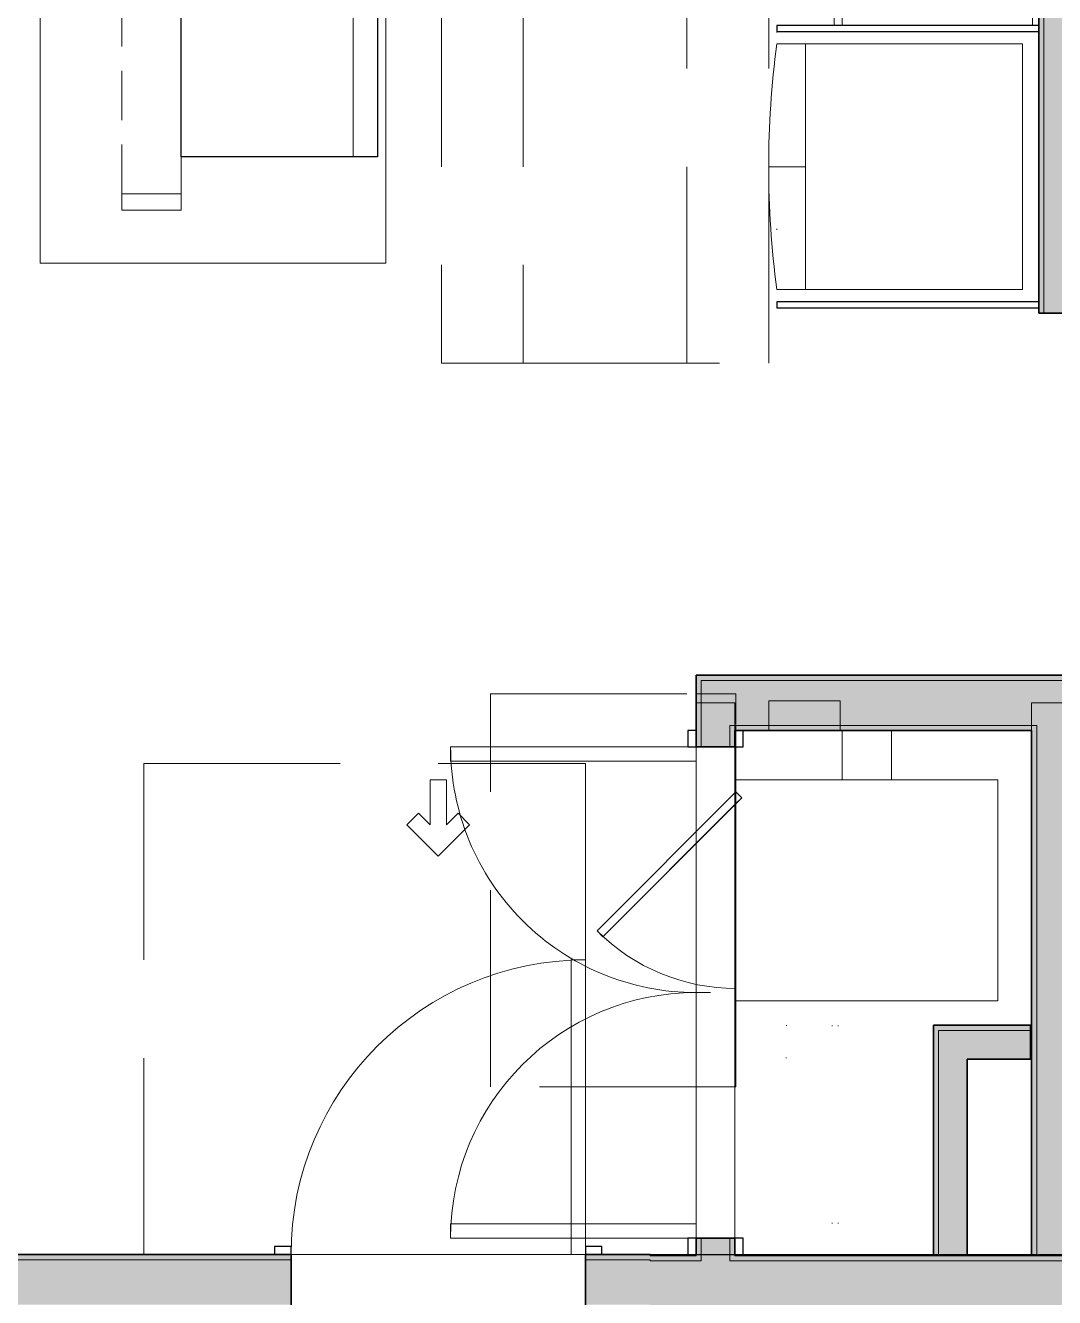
# Model space of a CAD drawing. Header units: inches. Extents: x 6 to 8416, y -388 to 6104.
# Drawn here: x 4420.7 to 4546.5, y 920.6 to 1075.9 of the extents above; entities that cross this region are included whole.
import ezdxf

# ---------------------------------------------------------------- set-up
doc = ezdxf.new("R2010")
doc.units = ezdxf.units.IN
doc.header["$MEASUREMENT"] = 0
for name, pattern in [('Dash 1_16_', [48, 24, -24]), ('Dot 1_16_', [24, 0, -24]), ('Hidden 1_16_', [36, 24, -12]), ('Hidden 1_8_', [9, 6, -3])]:
    doc.linetypes.add(name, pattern=pattern)
for name, color, linetype, lineweight in [('A-DOOR', 31, 'Continuous', 18), ('A-DOOR-FRAM', 31, 'Continuous', 25), ('A-GENM', 13, 'Continuous', 18), ('A-ROOM', 32, 'Continuous', 13), ('A-WALL', 113, 'Continuous', 25), ('A-WALL-PATT', 111, 'Continuous', 35), ('I-WALL', 2, 'Continuous', 25), ('Q-CASE', 31, 'Continuous', 18), ('Q-SPCQ', 91, 'Continuous', 18)]:
    doc.layers.add(name, color=color, linetype=linetype, lineweight=lineweight)

# ---------------------------------------------------------------- blocks, each defined once
blk = doc.blocks.new('GM KT - Type B_S1 - AM - Non-Recessed at Panel-13155245-LEVEL 3 - PLAN Copy 1 Copy 1')
at = {"layer": 'A-GENM', "lineweight": 9}
for p, q in [((-46.5, 25), (-120, 25)), ((-120, 25), (-120, 0.75)), ((-120, 0.75), (-120, 25)), ((-120, 25), (-46.5, 25)), ((-46.5, 0.75), (-46.5, 25)), ((-46.5, 25), (-46.5, 0.75)), ((-1, 25), (-16.5, 25)), ((-16.5, 25), (-16.5, 0.75)), ((-16.5, 0.75), (-16.5, 25)), ((-16.5, 25), (-1, 25)), ((0, 25), (-1, 25)), ((-1, 25), (0, 25)), ((0, 22.5), (0, 25)), ((0, 25), (0, 22.5)), ((0, 1), (0, 22.5)), ((0, 22.5), (0, 1)), ((-88.5, 6.5), (-88.5, 20.75)), ((-88.5, 20.75), (-88.5, 6.5)), ((-87.75, 21.5), (-68.25, 21.5)), ((-68.25, 21.5), (-87.75, 21.5)), ((-67.5, 20.75), (-67.5, 6.5)), ((-67.5, 6.5), (-67.5, 20.75)), ((-78.38, 5.75), (-87.75, 5.75)), ((-87.75, 5.75), (-78.38, 5.75)), ((-77.69, 5.75), (-78.38, 5.75)), ((-78.38, 5.75), (-77.69, 5.75)), ((-68.25, 5.75), (-77.55, 5.75)), ((-77.55, 5.75), (-68.25, 5.75)), ((-120, 0.75), (-120, 0)), ((-120, 0), (-120, 0.75)), ((-108, 0.75), (-120, 0.75)), ((-120, 0.75), (-108, 0.75)), ((-120, 0.75), (-120, 0)), ((-120, 0.75), (-120, 0)), ((-120, 0), (-108, 0)), ((-108, 0), (-120, 0)), ((-108, 0), (-120, 0)), ((-120, 0), (-108, 0)), ((-88.5, 0.75), (-108, 0.75)), ((-108, 0.75), (-88.5, 0.75)), ((-108, 0), (-88.5, 0)), ((-88.5, 0), (-108, 0)), ((-88.5, 0), (-108, 0)), ((-108, 0), (-88.5, 0)), ((-67.5, 0.75), (-88.5, 0.75)), ((-88.5, 0.75), (-67.5, 0.75)), ((-88.5, 0), (-67.5, 0)), ((-67.5, 0), (-88.5, 0)), ((-67.5, 0), (-88.5, 0)), ((-88.5, 0), (-67.5, 0)), ((-58.5, 0.75), (-67.5, 0.75)), ((-67.5, 0.75), (-58.5, 0.75)), ((-67.5, 0), (-58.5, 0)), ((-58.5, 0), (-67.5, 0)), ((-58.5, 0), (-67.5, 0)), ((-67.5, 0), (-58.5, 0)), ((-4.5, 0.75), (-58.5, 0.75)), ((-58.5, 0.75), (-4.5, 0.75)), ((-58.5, 0), (-46.5, 0)), ((-46.5, 0), (-58.5, 0)), ((-4.5, 0), (-58.5, 0)), ((-58.5, 0), (-4.5, 0)), ((-46.5, 0), (-46.5, 0.75)), ((-46.5, 0.75), (-46.5, 0)), ((-16.5, 0.75), (-16.5, 0)), ((-16.5, 0), (-16.5, 0.75)), ((-16.5, 0), (-4.5, 0)), ((-4.5, 0), (-16.5, 0)), ((0, 0.75), (-4.5, 0.75)), ((-4.5, 0.75), (0, 0.75)), ((-4.5, 0), (0, 0)), ((0, 0), (-4.5, 0)), ((0, 0), (-4.5, 0)), ((-4.5, 0), (0, 0)), ((0, 0.75), (0, 1)), ((0, 1), (0, 0.75)), ((0, 0), (0, 0.75)), ((0, 0.75), (0, 0)), ((0, 0), (0, 0.75)), ((0, 0.75), (0, 0))]:
    blk.add_line(p, q, dxfattribs=at)
for centre, start, end in [((-87.75, 20.75), 90, 180), ((-87.75, 20.75), 165, 180), ((-87.75, 20.75), 150, 165), ((-87.75, 20.75), 135, 150), ((-87.75, 20.75), 120, 135), ((-87.75, 20.75), 105, 120), ((-87.75, 20.75), 90, 105), ((-68.25, 20.75), 0, 90), ((-68.25, 20.75), 75, 90), ((-68.25, 20.75), 60, 75), ((-68.25, 20.75), 45, 60), ((-68.25, 20.75), 30, 45), ((-68.25, 20.75), 15, 30), ((-68.25, 20.75), 0, 15), ((-87.75, 6.5), 180, 270), ((-87.75, 6.5), 180, 195), ((-87.75, 6.5), 195, 210), ((-68.25, 6.5), 270, 0), ((-68.25, 6.5), 330, 345), ((-68.25, 6.5), 345, 0), ((-87.75, 6.5), 210, 225), ((-87.75, 6.5), 225, 240), ((-87.75, 6.5), 240, 255), ((-87.75, 6.5), 255, 270), ((-68.25, 6.5), 270, 285), ((-68.25, 6.5), 285, 300), ((-68.25, 6.5), 300, 315), ((-68.25, 6.5), 315, 330)]:
    blk.add_arc(centre, 0.75, start, end, dxfattribs=at)
blk = doc.blocks.new('CW - LW - Filler - Toe Kick - AM - 1 1_2_ W x 24_ D x H-V391-LEVEL 3 - PLAN Copy 1 Copy 1')
at = {"layer": 'Q-CASE', "lineweight": 9}
for p, q in [((18.24, 0.75), (18.24, 24)), ((18.24, 24), (18.24, 0.75)), ((19.74, 24), (18.24, 24)), ((18.24, 24), (19.74, 24)), ((18.24, 24), (19.74, 24)), ((18.24, 24), (19.74, 24)), ((19.74, 0.75), (19.74, 24)), ((19.74, 24), (19.74, 0.75)), ((19.74, 0.75), (19.74, 24)), ((18.24, 0), (18.24, 0.75)), ((18.24, 0.75), (18.24, 0)), ((19.74, 0), (18.24, 0)), ((18.24, 0), (19.74, 0)), ((18.24, 0), (19.74, 0)), ((19.74, 0.31), (19.74, 0.75)), ((19.74, 0.75), (19.74, 0.31)), ((19.74, 0.31), (19.74, 0.75)), ((19.74, 0), (19.74, 0.27)), ((19.74, 0.27), (19.74, 0)), ((19.74, 0), (19.74, 0.27))]:
    blk.add_line(p, q, dxfattribs=at)
blk = doc.blocks.new('CW - LW - Filler - AM - 0 3_4_ W x 32_ D x H-V392-LEVEL 3 - PLAN Copy 1 Copy 1')
at = {"layer": 'Q-CASE', "lineweight": 9}
for p, q in [((18.61, 0), (18.61, 32)), ((19.36, 32), (18.61, 32)), ((18.61, 32), (19.36, 32)), ((18.61, 0), (18.61, 32)), ((19.36, 32), (18.61, 32)), ((18.61, 32), (18.61, 0)), ((18.61, 32), (19.36, 32)), ((19.36, 32), (19.36, 25)), ((19.36, 32), (19.36, 0)), ((19.36, 25), (19.36, 32)), ((19.36, 25), (19.36, 24)), ((19.36, 24), (19.36, 25)), ((19.36, 24), (19.36, 0.75)), ((19.36, 0.75), (19.36, 24)), ((19.36, 0), (18.61, 0)), ((19.36, 0), (18.61, 0)), ((18.61, 0), (19.36, 0)), ((19.36, 0.75), (19.36, 0)), ((19.36, 0), (19.36, 0.75))]:
    blk.add_line(p, q, dxfattribs=at)
at = {"layer": 'Q-CASE', "lineweight": 25}
for p, q in [((19.36, 32), (18.61, 32)), ((18.61, 32), (18.61, 0)), ((19.36, 0), (19.36, 32)), ((18.61, 0), (19.36, 0))]:
    blk.add_line(p, q, dxfattribs=at)
blk = doc.blocks.new('CW - UP - Double Doors - AM - 33_ W x 32_ D x H-2223519-LEVEL 3 - PLAN Copy 1 Copy 1')
at = {"layer": 'Q-CASE', "linetype": 'Dot 1_16_', "lineweight": 9}
for p, q in [((18.74, 32), (-14.26, 32)), ((-14.26, 0), (18.74, 0))]:
    blk.add_line(p, q, dxfattribs=at)
blk = doc.blocks.new('CW - UP - Filler - AM - 1 1_2_ W x 14_ D x H-2223587-LEVEL 3 - PLAN Copy 1 Copy 1')
at = {"layer": 'Q-CASE', "linetype": 'Dot 1_16_', "lineweight": 9}
for p, q in [((18.99, 14), (17.49, 14)), ((17.49, 0), (18.99, 0))]:
    blk.add_line(p, q, dxfattribs=at)
blk = doc.blocks.new('z Nested-Refrigerator-French Door-AM - z Nested-Refrigerator-French Door-AM-17862062-LEVEL 3 - PLAN Copy 1 Copy 1')
at = {"layer": 'Q-SPCQ'}
for p, q in [((-14.8125, 0), (-14.8125, 30)), ((0.1875, 26.5), (0.1875, 31)), ((15.1875, 30), (15.1875, 0)), ((-14.8125, 26.5), (15.1875, 26.5)), ((15.1875, 0), (-14.8125, 0))]:
    blk.add_line(p, q, dxfattribs=at)
for start, end in [(90, 97.62815), (82.37185, 90)]:
    blk.add_arc((0.1875, -82), 113, start, end, dxfattribs=at)
blk = doc.blocks.new('z Nested-Clearance-Rectangle-AM - Clearance-2223516-LEVEL 3 - PLAN Copy 1 Copy 1')
at = {"layer": 'A-GENM', "linetype": 'Hidden 1_16_', "lineweight": 9}
for p, q in [((15, 48), (-15, 48)), ((-15, 48), (-15, 0)), ((15, 0), (15, 48)), ((-15, 0), (15, 0))]:
    blk.add_line(p, q, dxfattribs=at)
blk = doc.blocks.new('GM IS - Type B_8 - AM - Type B - Island 4-8122953-LEVEL 3 - PLAN Copy 1 Copy 1')
at = {"layer": 'A-GENM', "lineweight": 9}
for p, q in [((7.5, 42.25), (-96.5, 42.25)), ((-96.5, 42.25), (-96.5, 0)), ((-96.5, 0), (-96.5, 42.25)), ((-96.5, 42.25), (7.5, 42.25)), ((7.5, 0), (7.5, 42.25)), ((7.5, 42.25), (7.5, 0)), ((-96.5, 0), (7.5, 0)), ((7.5, 0), (-96.5, 0))]:
    blk.add_line(p, q, dxfattribs=at)
at = {"layer": 'A-GENM', "linetype": 'Hidden 1_8_', "lineweight": 9}
for p, q in [((-1, 32.25), (-88, 32.25)), ((-88, 32.25), (-88, 25)), ((-88, 25), (-88, 32.25)), ((-88, 32.25), (-1, 32.25)), ((-88, 32.25), (-1, 32.25)), ((-88, 25), (-88, 32.25)), ((-1, 25), (-1, 32.25)), ((-1, 32.25), (-1, 25)), ((-1, 32.25), (-1, 25)), ((-88, 25), (-1, 25)), ((-83.5, 25), (-88, 25)), ((-1, 25), (-88, 25)), ((-5.5, 25), (-83.5, 25)), ((-1, 25), (-5.5, 25))]:
    blk.add_line(p, q, dxfattribs=at)
blk = doc.blocks.new('GM Outlet Zone-AM - GM Outlet Zone-AM-V398-LEVEL 3 - PLAN Copy 1 Copy 1')
at = {"layer": 'A-GENM', "lineweight": 9}
h = blk.add_hatch(dxfattribs=at)
h.set_pattern_fill('FP_55', color=256, style=0, pattern_type=2)
h.set_pattern_definition([(225, (308.84, 1053.384), (33.9411, -33.9411), [])])
h.paths.add_polyline_path([(-3.62, 0), (-3.62, -2), (3.63, -2), (3.63, 0)])
at = {"layer": 'A-GENM', "linetype": 'Dash 1_16_', "lineweight": 9}
for p, q in [((-3.62, 0), (3.63, 0)), ((3.63, 0), (-3.62, 0)), ((-3.62, -2), (-3.62, 0)), ((-3.62, 0), (-3.62, -2)), ((3.63, 0), (3.63, -2)), ((3.63, 0), (3.63, -2)), ((-3.62, -2), (3.63, -2)), ((3.63, -2), (-3.62, -2))]:
    blk.add_line(p, q, dxfattribs=at)
blk = doc.blocks.new('CW - LW - 4 Drawers - AM - 24_ W x 24_ D x H - 6_ Top Drawer-V400-LEVEL 3 - PLAN Copy 1 Copy 1')
at = {"layer": 'Q-CASE', "lineweight": 9}
for p, q in [((-26.26, 0), (-26.26, -21)), ((-26.26, -21), (-26.26, 0)), ((-26.26, 0), (-2.26, 0)), ((-2.26, 0), (-26.26, 0)), ((-2.26, 0), (-2.26, -21)), ((-2.26, -21), (-2.26, 0)), ((-26.26, 0), (-26.26, -24)), ((-26.26, -24), (-26.26, 0)), ((-26.26, 0), (-2.26, 0)), ((-2.26, 0), (-26.26, 0)), ((-2.26, 0), (-2.26, -24)), ((-2.26, -24), (-2.26, 0)), ((-2.26, -21), (-26.26, -21)), ((-2.26, -21), (-26.26, -21)), ((-2.26, -24), (-26.26, -24)), ((-2.26, -24), (-26.26, -24)), ((-26.26, -24), (-2.26, -24))]:
    blk.add_line(p, q, dxfattribs=at)
at = {"layer": 'Q-CASE', "lineweight": 25}
for p, q in [((-26.26, -24), (-26.26, 0)), ((-26.26, 0), (-2.26, 0)), ((-2.26, 0), (-2.26, -24)), ((-2.26, -24), (-26.26, -24))]:
    blk.add_line(p, q, dxfattribs=at)
blk = doc.blocks.new('SE Appl Unit-WD-Stack-AM - 27_ W x 32_ D x 78 3_4_ H_ Left Exhaust-6380382-LEVEL 3 - PLAN Copy 1 Copy 1')
at = {"layer": 'Q-SPCQ', "linetype": 'Hidden 1_16_', "lineweight": 9}
for p, q in [((-19.5, -13), (-13.5, -13)), ((-19.5, -19), (-13.5, -19))]:
    blk.add_line(p, q, dxfattribs=at)
blk = doc.blocks.new('z Nested-WD-Frontld - Washer _ Dryer-2223882-LEVEL 3 - PLAN Copy 1 Copy 1')
at = {"layer": 'Q-SPCQ'}
for p, q in [((13.5, 0), (-13.5, 0)), ((-13.5, 0), (-13.5, -32)), ((13.5, -32), (13.5, 0)), ((-13.5, -32), (13.5, -32))]:
    blk.add_line(p, q, dxfattribs=at)
at = {"layer": 'Q-SPCQ', "lineweight": 9}
for p, q in [((-11.29, -31.29), (-12, -32)), ((-12, -32), (4.97, -48.97)), ((-11.29, -31.29), (-10.59, -32)), ((-10.59, -32), (5.68, -48.26)), ((5.68, -48.26), (4.97, -48.97))]:
    blk.add_line(p, q, dxfattribs=at)
blk.add_arc((-12, -32), 24, 315, 0, dxfattribs=at)
blk = doc.blocks.new('z Nested-WD-Frontld - Washer _ Dryer-2223883-LEVEL 3 - PLAN Copy 1 Copy 1')
at = {"layer": 'Q-SPCQ'}
for p, q in [((13.5, 0), (-13.5, 0)), ((-13.5, 0), (-13.5, -32)), ((13.5, -32), (13.5, 0)), ((-13.5, -32), (13.5, -32))]:
    blk.add_line(p, q, dxfattribs=at)
at = {"layer": 'Q-SPCQ', "lineweight": 9}
for p, q in [((-11.29, -31.29), (-12, -32)), ((-12, -32), (4.97, -48.97)), ((-11.29, -31.29), (5.68, -48.26)), ((5.68, -48.26), (4.97, -48.97))]:
    blk.add_line(p, q, dxfattribs=at)
blk.add_arc((-12, -32), 24, 315, 0, dxfattribs=at)
blk = doc.blocks.new('z Nested Clearance-Rectangle-AM - Clearance-V401-LEVEL 3 - PLAN Copy 1 Copy 1')
at = {"layer": 'A-GENM', "linetype": 'Hidden 1_16_', "lineweight": 9}
for p, q in [((-15, -48), (-15, 0)), ((-15, 0), (10.13, 0)), ((10.13, 0), (15, 0)), ((15, 0), (15, -3.77)), ((15, -3.88), (15, -4.5)), ((15, -4.5), (15, -6.5)), ((15, -6.5), (15, -10.5)), ((15, -10.5), (15, -37.5)), ((15, -37.5), (15, -48)), ((15, -48), (-15, -48))]:
    blk.add_line(p, q, dxfattribs=at)
blk = doc.blocks.new('z BA Nested-Washer Hookup - 8 3_4_ W x 7 1_2_ H x 3 5_8_ D-2223884-LEVEL 3 - PLAN Copy 1 Copy 1')
at = {"layer": 'Q-SPCQ'}
for p, q in [((-4.375, 0.375), (-4.375, 4)), ((-4.375, 4), (4.375, 4)), ((4.375, 4), (4.375, 0.375)), ((4.375, 0.375), (-4.375, 0.375))]:
    blk.add_line(p, q, dxfattribs=at)
blk = doc.blocks.new('CW Closet Shelf-AM - CW Closet Shelf-AM-5940352-LEVEL 3 - PLAN Copy 1 Copy 1')
at = {"layer": 'Q-CASE', "linetype": 'Dot 1_16_', "lineweight": 9}
for p, q in [((-13.32, -42), (-13.32, -24)), ((-13.32, -24), (14.8, -24)), ((14.8, -24), (14.8, -42)), ((-13.32, -35.62), (14.8, -35.62)), ((-13.32, -36.37), (14.8, -36.37)), ((14.8, -42), (-13.32, -42))]:
    blk.add_line(p, q, dxfattribs=at)
blk = doc.blocks.new('Unit-Double-Louver-ICC ADA-AM - 60_ x 84_-BL-NR _U-L4 _ LOUVER_LAUNDRY_-V402-LEVEL 3 - PLAN Copy 1 Copy 1')
at = {"layer": 'A-DOOR'}
for p, q in [((-36, 2.37), (-36, 32.37)), ((-34.25, 32.37), (-36, 32.37)), ((-34.25, 2.37), (-34.25, 32.37)), ((22.25, 32.37), (24, 32.37)), ((22.25, 2.37), (22.25, 32.37)), ((24, 2.37), (24, 32.37)), ((-34.25, 2.37), (-36, 2.37)), ((-6, 2.37), (-6, 0.62)), ((22.25, 2.37), (24, 2.37))]:
    blk.add_line(p, q, dxfattribs=at)
at = {"layer": 'A-DOOR', "lineweight": 9}
for centre, start, end in [((-36, 2.37), 360, 90), ((24, 2.37), 90, 180)]:
    blk.add_arc(centre, 30, start, end, dxfattribs=at)
at = {"layer": 'A-DOOR-FRAM'}
for p, q in [((-36, 3.38), (-38, 3.38)), ((-38, 3.38), (-38, 2.37)), ((-36, 2.37), (-36, 3.38)), ((26, 3.38), (24, 3.38)), ((24, 3.38), (24, 2.37)), ((26, 2.37), (26, 3.38)), ((-38, 2.37), (-36, 2.37)), ((24, 2.37), (26, 2.37)), ((-36, -2.37), (-38, -2.37)), ((-38, -2.37), (-38, -3.37)), ((-36, -3.37), (-36, -2.37)), ((26, -2.37), (24, -2.37)), ((24, -2.37), (24, -3.37)), ((26, -3.37), (26, -2.37)), ((-38, -3.37), (-36, -3.37)), ((24, -3.37), (26, -3.37))]:
    blk.add_line(p, q, dxfattribs=at)
at = {"layer": 'A-DOOR-FRAM', "lineweight": 18}
for p, q in [((-36, 3.38), (-38, 3.38)), ((-36, 3.38), (-36, 2.37)), ((26, 3.38), (24, 3.38)), ((24, 3.38), (24, 2.37)), ((26, 3.38), (26, 2.37)), ((-38, 2.37), (-36, 2.37)), ((24, 2.37), (26, 2.37)), ((-36, -2.37), (-38, -2.37)), ((-36, -3.37), (-36, -2.37)), ((24, -3.37), (24, -2.37)), ((26, -2.37), (24, -2.37)), ((26, -3.37), (26, -2.37)), ((-38, -3.37), (-36, -3.37)), ((24, -3.37), (26, -3.37))]:
    blk.add_line(p, q, dxfattribs=at)
blk = doc.blocks.new('Single-Flush-ICC ADA-AM - 36_ x 84_-20  - _U-E _ UNIT ENTRY_-13872760-LEVEL 3 - PLAN Copy 1 Copy 1')
at = {"layer": 'A-DOOR'}
for p, q in [((16.25, 39.63), (18, 39.63)), ((16.25, 3.62), (16.25, 39.63)), ((18, 3.62), (18, 39.63)), ((16.25, 3.62), (18, 3.62))]:
    blk.add_line(p, q, dxfattribs=at)
at = {"layer": 'A-DOOR', "lineweight": 9}
blk.add_arc((18, 3.62), 36, 90, 180, dxfattribs=at)
at = {"layer": 'A-DOOR-FRAM'}
for p, q in [((-18, 4.62), (-20, 4.62)), ((-20, 4.62), (-20, 3.62)), ((-20, 3.62), (-18, 3.62)), ((-18, 3.62), (-18, 4.62)), ((20, 4.62), (18, 4.62)), ((18, 4.62), (18, 3.62)), ((18, 3.62), (20, 3.62)), ((20, 3.62), (20, 4.62)), ((-18, -3.63), (-20, -3.63)), ((-20, -3.63), (-20, -4.63)), ((-20, -4.63), (-18, -4.63)), ((-18, -4.63), (-18, -3.63)), ((20, -3.63), (18, -3.63)), ((18, -3.63), (18, -4.63)), ((18, -4.63), (20, -4.63)), ((20, -4.63), (20, -3.63))]:
    blk.add_line(p, q, dxfattribs=at)
blk = doc.blocks.new('GM Door Pull Clearance-ICC ADA-AM - GM Door Pull Clearance-ICC ADA-AM-13872762-LEVEL 3 - PLAN Copy 1 Copy 1')
at = {"layer": 'A-GENM', "linetype": 'Hidden 1_16_', "lineweight": 9}
for p, q in [((-36, 3.62), (-36, 63.62)), ((-36, 63.62), (18, 63.62)), ((18, 63.62), (18, 4.63)), ((-1, 61.62), (-1, 56.12)), ((-1, 61.62), (1, 61.62)), ((1, 61.62), (1, 56.12)), ((-2.41, 57.54), (-3.83, 56.12)), ((-1, 56.12), (-2.41, 57.54)), ((1, 56.12), (2.41, 57.54)), ((2.41, 57.54), (3.83, 56.12)), ((-3.83, 56.12), (0, 52.3)), ((3.83, 56.12), (0, 52.3)), ((18, 3.62), (-18, 3.62))]:
    blk.add_line(p, q, dxfattribs=at)
blk = doc.blocks.new('CW - LW - Filler - AM - 0 3_4_ W x 32_ D x H-V782-LEVEL 3 - PLAN Copy 1 Copy 1')
at = {"layer": 'Q-CASE', "lineweight": 9}
for p, q in [((18.61, 0), (18.61, 32)), ((19.36, 32), (18.61, 32)), ((18.61, 32), (19.36, 32)), ((18.61, 0), (18.61, 32)), ((19.36, 32), (18.61, 32)), ((18.61, 32), (18.61, 0)), ((18.61, 32), (19.36, 32)), ((19.36, 32), (19.36, 0)), ((19.36, 32), (19.36, 0)), ((19.36, 0), (19.36, 32)), ((19.36, 0), (18.61, 0)), ((19.36, 0), (18.61, 0)), ((18.61, 0), (19.36, 0))]:
    blk.add_line(p, q, dxfattribs=at)
at = {"layer": 'Q-CASE', "lineweight": 25}
for p, q in [((19.36, 32), (18.61, 32)), ((18.61, 32), (18.61, 0)), ((19.36, 0), (19.36, 32)), ((18.61, 0), (19.36, 0))]:
    blk.add_line(p, q, dxfattribs=at)

msp = doc.modelspace()

# ---------------------------------------------------------------- hatches: boundary and pattern name
at = {"layer": 'A-WALL-PATT', "lineweight": 25, "transparency": 33554560}
for points in [[(4544.73053685, 1040.81077679), (4545.16533733, 1040.81077679), (4545.16533733, 1125.31077679), (4544.54033733, 1125.31077679), (4544.54033733, 1040.81077679)], [(4548.41533733, 995.93577679), (4548.41533733, 996.56077679), (4502.66533733, 996.56077679), (4502.66533733, 995.93577679), (4547.79033733, 995.93577679)], [(4544.29033733, 925.68577679), (4544.29033733, 989.81077679), (4543.66533733, 989.81077679), (4543.66533733, 925.68577679)], [(4532.29033733, 953.18577679), (4543.54033733, 953.18577679), (4543.54033733, 953.81077679), (4531.66533733, 953.81077679), (4531.66533733, 953.18577679)], [(4531.66533733, 925.68577679), (4532.29033733, 925.68577679), (4532.29033733, 953.18577679), (4531.66533733, 953.18577679), (4531.66533733, 949.68577679)]]:
    msp.add_hatch(color=10, dxfattribs=at).paths.add_polyline_path(points)
h = msp.add_hatch(color=10, dxfattribs=at)
h.paths.add_polyline_path([(4502.66533733, 925.68577679), (4503.29033733, 925.68577679), (4503.29033733, 927.81077679), (4502.66533733, 927.81077679)])
h.paths.add_polyline_path([(4502.66533733, 987.81077679), (4503.29033733, 987.81077679), (4503.29033733, 995.93577679), (4502.66533733, 995.93577679), (4502.66533733, 989.81077679)])
at = {"layer": 'A-WALL-PATT', "transparency": 33554560}
h = msp.add_hatch(color=10, dxfattribs=at)
h.paths.add_polyline_path([(4543.66533733, 989.81077679), (4544.29033733, 989.81077679), (4544.29033733, 990.43577679), (4520.29033733, 990.43577679), (4520.29033733, 989.81077679)])
h.paths.add_polyline_path([(4511.54033733, 989.81077679), (4511.54033733, 990.43577679), (4506.79033733, 990.43577679), (4506.79033733, 989.81077679), (4507.41533733, 989.81077679)])
h = msp.add_hatch(color=10, dxfattribs=at)
h.paths.add_polyline_path([(4507.41533733, 925.68577679), (4507.41533733, 927.81077679), (4506.79033733, 927.81077679), (4506.79033733, 925.68577679)])
h.paths.add_polyline_path([(4506.79033733, 987.81077679), (4507.41533733, 987.81077679), (4507.41533733, 989.81077679), (4506.79033733, 989.81077679)])
msp.add_hatch(color=10, dxfattribs=at).paths.add_polyline_path([(4511.54033733, 989.81077679), (4520.29033733, 989.81077679), (4520.29033733, 990.43577679), (4511.54033733, 990.43577679), (4511.54033733, 989.88069204)])
at = {"layer": 'A-WALL-PATT'}
h = msp.add_hatch(color=10, dxfattribs=at)
h.paths.add_polyline_path([(4497.04033733, 925.18577679), (4497.04033733, 925.81077679), (4489.16533733, 925.81077679), (4489.16533733, 925.18577679)])
h.paths.add_polyline_path([(4453.16533733, 925.18577679), (4453.16533733, 925.81077679), (4410.41533733, 925.68577679), (4410.41533733, 925.18577679), (4411.04033733, 925.18577679)])
at = {"layer": 'A-WALL-PATT', "lineweight": 25}
h = msp.add_hatch(color=10, dxfattribs=at)
h.paths.add_polyline_path([(4497.04033733, 925.06077679), (4503.29033733, 925.06077679), (4503.29033733, 925.68577679), (4497.04033733, 925.68577679), (4497.04033733, 925.18577679)])
h.paths.add_polyline_path([(4549.66358475, 925.06077679), (4549.66358475, 925.68577679), (4506.79033733, 925.68577679), (4506.79033733, 925.06077679), (4544.73053685, 925.06077679)])
at = {"layer": 'I-WALL', "transparency": 33554560}
for points in [[(4548.66533733, 1040.81077679), (4548.66533733, 1121.81077679), (4545.16533733, 1121.81077679), (4545.16533733, 1040.81077679)], [(4547.79033733, 990.43577679), (4547.79033733, 995.93577679), (4503.29033733, 995.93577679), (4503.29033733, 990.43577679), (4511.54033733, 990.43577679), (4511.54033733, 993.43577679), (4520.29033733, 993.43577679), (4520.29033733, 990.43577679), (4544.73053685, 990.43577679)], [(4511.54033733, 990.43577679), (4520.29033733, 990.43577679), (4520.29033733, 993.43577679), (4511.54033733, 993.43577679), (4511.54033733, 991.07297191)], [(4544.73053685, 925.68577679), (4547.79033733, 925.68577679), (4547.79033733, 990.43577679), (4544.29033733, 990.43577679), (4544.29033733, 925.68577679)], [(4535.79033733, 949.68577679), (4543.54033733, 949.68577679), (4543.54033733, 953.18577679), (4532.29033733, 953.18577679), (4532.29033733, 949.68577679)], [(4535.79033733, 925.68577679), (4535.79033733, 949.68577679), (4532.29033733, 949.68577679), (4532.29033733, 925.68577679)]]:
    msp.add_hatch(color=10, dxfattribs=at).paths.add_polyline_path(points)
h = msp.add_hatch(color=10, dxfattribs=at)
h.paths.add_polyline_path([(4506.79033733, 925.06077679), (4506.79033733, 927.81077679), (4503.29033733, 927.81077679), (4503.29033733, 925.06077679)])
h.paths.add_polyline_path([(4506.79033733, 987.81077679), (4506.79033733, 990.43577679), (4503.29033733, 990.43577679), (4503.29033733, 987.81077679)])
at = {"layer": 'I-WALL'}
h = msp.add_hatch(color=10, dxfattribs=at)
h.paths.add_polyline_path([(4409.79033733, 919.68577679), (4453.16533733, 919.68577679), (4453.16533733, 925.18577679), (4409.79033733, 925.06077679), (4409.79033733, 921.06077679)])
h.paths.add_polyline_path([(4489.16533733, 919.68577679), (4497.04033733, 919.68577679), (4497.04033733, 925.18577679), (4489.16533733, 925.18577679), (4489.16533733, 921.56406081)])
msp.add_hatch(color=10, dxfattribs=at).paths.add_polyline_path([(4510.98803685, 919.56077679), (4549.66358475, 919.56077679), (4549.66358475, 925.06077679), (4497.04033733, 925.06077679), (4497.04033733, 919.56077679)])

# ---------------------------------------------------------------- linework, layer by layer
at = {"layer": 'A-ROOM', "lineweight": 9, "flags": 128}
msp.add_lwpolyline([(4411.41533733, 925.81077679), (4495.79033733, 925.81077679), (4497.04033733, 925.81077679), (4497.04033733, 925.68577679), (4502.66533733, 925.68577679), (4502.66533733, 993.18577679), (4507.41533733, 993.18577679), (4507.41533733, 925.68577679), (4543.66533733, 925.68577679), (4543.66533733, 926.24858278), (4543.66533733, 993.18577679), (4548.41533733, 993.18577679), (4548.41533733, 926.18577679), (4549.72639075, 926.18577679), (4659.54033733, 926.18577679), (4659.54033733, 923.68577679), (4785.54033733, 923.68577679), (4785.54033733, 1087.81077679), (4719.04033733, 1087.81077679), (4719.04033733, 1092.56077679), (4785.54033733, 1092.56077679), (4785.54033733, 1328.31077679), (4139.04033733, 1328.31077679)], dxfattribs=at)
at = {"layer": 'A-WALL', "lineweight": 9}
for p, q in [((4545.16533733, 1040.81077679), (4545.16533733, 1199.68577679)), ((4503.29033733, 995.93577679), (4589.29033733, 995.93577679)), ((4503.29033733, 987.81077679), (4503.29033733, 995.93577679)), ((4506.79033733, 990.43577679), (4544.29033733, 990.43577679)), ((4506.79033733, 987.81077679), (4506.79033733, 990.43577679)), ((4544.29033733, 925.68577679), (4544.29033733, 990.43577679)), ((4532.29033733, 953.18577679), (4543.54033733, 953.18577679)), ((4532.29033733, 925.68577679), (4532.29033733, 953.18577679)), ((4503.29033733, 925.06077679), (4503.29033733, 927.81077679)), ((4506.79033733, 925.06077679), (4506.79033733, 927.81077679)), ((4453.16533733, 925.18577679), (4409.79033733, 925.18577679)), ((4497.04033733, 925.18577679), (4489.16533733, 925.18577679)), ((4497.04033733, 925.06077679), (4497.04033733, 925.18577679)), ((4497.04033733, 925.06077679), (4503.29033733, 925.06077679)), ((4659.54033733, 925.06077679), (4506.79033733, 925.06077679))]:
    msp.add_line(p, q, dxfattribs=at)
at = {"layer": 'I-WALL', "lineweight": 35}
for p, q in [((4544.54033733, 1199.06077679), (4544.54033733, 1040.81077679)), ((4544.54033733, 1040.81077679), (4549.29033733, 1040.81077679)), ((4588.66533733, 996.56077679), (4502.66533733, 996.56077679)), ((4502.66533733, 996.56077679), (4502.66533733, 987.81077679)), ((4507.41533733, 989.81077679), (4543.66533733, 989.81077679)), ((4507.41533733, 987.81077679), (4507.41533733, 989.81077679)), ((4543.66533733, 989.81077679), (4543.66533733, 925.68577679)), ((4502.66533733, 987.81077679), (4507.41533733, 987.81077679)), ((4543.54033733, 953.81077679), (4531.66533733, 953.81077679)), ((4531.66533733, 953.81077679), (4531.66533733, 925.68577679)), ((4543.54033733, 949.68577679), (4543.54033733, 953.81077679)), ((4535.79033733, 949.68577679), (4543.54033733, 949.68577679)), ((4535.79033733, 925.68577679), (4535.79033733, 949.68577679)), ((4502.66533733, 927.81077679), (4502.66533733, 925.68577679)), ((4507.41533733, 927.81077679), (4502.66533733, 927.81077679)), ((4507.41533733, 925.68577679), (4507.41533733, 927.81077679)), ((4406.66533733, 925.81077679), (4453.16533733, 925.81077679)), ((4453.16533733, 918.56077679), (4453.16533733, 925.81077679)), ((4497.04033733, 925.81077679), (4489.16533733, 925.81077679)), ((4489.16533733, 925.81077679), (4489.16533733, 918.56077679)), ((4497.04033733, 925.68577679), (4497.04033733, 925.81077679)), ((4502.66533733, 925.68577679), (4497.04033733, 925.68577679)), ((4549.66358475, 925.68577679), (4507.41533733, 925.68577679))]:
    msp.add_line(p, q, dxfattribs=at)
at = {"layer": 'I-WALL'}
for p, q in [((4497.04033733, 925.81077679), (4502.66533733, 925.81077679)), ((4502.70210204, 925.81077679), (4507.37857262, 925.81077679)), ((4507.41533733, 925.81077679), (4544.29033733, 925.81077679)), ((4544.42495272, 925.81077679), (4549.66358475, 925.81077679))]:
    msp.add_line(p, q, dxfattribs=at)

# ---------------------------------------------------------------- block references
at = {"layer": 'A-DOOR', "rotation": 90.0000000000004}
msp.add_blockref('Unit-Double-Louver-ICC ADA-AM - 60_ x 84_-BL-NR _U-L4 _ LOUVER_LAUNDRY_-V402-LEVEL 3 - PLAN Copy 1 Copy 1', (4505.04033733, 963.81077679), dxfattribs=at)
at = {"layer": 'A-DOOR'}
msp.add_blockref('Single-Flush-ICC ADA-AM - 36_ x 84_-20  - _U-E _ UNIT ENTRY_-13872760-LEVEL 3 - PLAN Copy 1 Copy 1', (4471.16533733, 922.18577679), dxfattribs=at)
at = {"layer": 'A-GENM', "lineweight": 9, "rotation": 90.00000000000077}
msp.add_blockref('GM KT - Type B_S1 - AM - Non-Recessed at Panel-13155245-LEVEL 3 - PLAN Copy 1 Copy 1', (4544.54033733, 1195.93577679), dxfattribs=at)
at = {"layer": 'A-GENM', "linetype": 'Hidden 1_8_', "lineweight": 9, "rotation": 89.99999999999997}
msp.add_blockref('GM IS - Type B_8 - AM - Type B - Island 4-8122953-LEVEL 3 - PLAN Copy 1 Copy 1', (4464.75531903, 1143.38389811), dxfattribs=at)
at = {"layer": 'A-GENM', "linetype": 'Hidden 1_16_', "lineweight": 9}
for name, p in [('z Nested-Clearance-Rectangle-AM - Clearance-2223516-LEVEL 3 - PLAN Copy 1 Copy 1', (4486.54033733, 1034.68577679)), ('z Nested-Clearance-Rectangle-AM - Clearance-2223516-LEVEL 3 - PLAN Copy 1 Copy 1', (4496.54033733, 1034.68577679)), ('z Nested Clearance-Rectangle-AM - Clearance-V401-LEVEL 3 - PLAN Copy 1 Copy 1', (4492.54033733, 994.31077679)), ('GM Door Pull Clearance-ICC ADA-AM - GM Door Pull Clearance-ICC ADA-AM-13872762-LEVEL 3 - PLAN Copy 1 Copy 1', (4471.16533733, 922.18577679))]:
    msp.add_blockref(name, p, dxfattribs=at)
at = {"layer": 'A-GENM', "rotation": 180}
msp.add_blockref('GM Outlet Zone-AM - GM Outlet Zone-AM-V398-LEVEL 3 - PLAN Copy 1 Copy 1', (4436.13031903, 1053.38389811), dxfattribs=at)
at = {"layer": 'Q-CASE'}
for name, p, rotation in [('CW - LW - 4 Drawers - AM - 24_ W x 24_ D x H - 6_ Top Drawer-V400-LEVEL 3 - PLAN Copy 1 Copy 1', (4439.75531903, 1086.14619319), 89.99999999999997), ('CW - LW - Filler - Toe Kick - AM - 1 1_2_ W x 24_ D x H-V391-LEVEL 3 - PLAN Copy 1 Copy 1', (4544.54033733, 1057.69807187), 90.00000000000077), ('CW - UP - Filler - AM - 1 1_2_ W x 14_ D x H-2223587-LEVEL 3 - PLAN Copy 1 Copy 1', (4544.54033733, 1058.44807187), 90.00000000000077), ('CW - LW - Filler - AM - 0 3_4_ W x 32_ D x H-V392-LEVEL 3 - PLAN Copy 1 Copy 1', (4544.54033733, 1056.57307187), 90.00000000000077), ('CW - UP - Double Doors - AM - 33_ W x 32_ D x H-2223519-LEVEL 3 - PLAN Copy 1 Copy 1', (4544.54033733, 1056.44807187), 90.00000000000077), ('CW - LW - Filler - AM - 0 3_4_ W x 32_ D x H-V782-LEVEL 3 - PLAN Copy 1 Copy 1', (4544.54033733, 1022.82307187), 90.00000000000077), ('CW Closet Shelf-AM - CW Closet Shelf-AM-5940352-LEVEL 3 - PLAN Copy 1 Copy 1', (4555.66533733, 940.48598171), 269.9999999999999)]:
    msp.add_blockref(name, p, dxfattribs=dict(at, rotation=rotation))
at = {"layer": 'Q-SPCQ'}
for name, p, rotation in [('z Nested-Refrigerator-French Door-AM - z Nested-Refrigerator-French Door-AM-17862062-LEVEL 3 - PLAN Copy 1 Copy 1', (4542.54033733, 1058.49827679), 90.00000000000077), ('z Nested-WD-Frontld - Washer _ Dryer-2223882-LEVEL 3 - PLAN Copy 1 Copy 1', (4539.54033733, 970.31077679), 269.9999999999994), ('z Nested-WD-Frontld - Washer _ Dryer-2223883-LEVEL 3 - PLAN Copy 1 Copy 1', (4539.54033733, 970.31077679), 269.9999999999994)]:
    msp.add_blockref(name, p, dxfattribs=dict(at, rotation=rotation))
msp.add_blockref('z BA Nested-Washer Hookup - 8 3_4_ W x 7 1_2_ H x 3 5_8_ D-2223884-LEVEL 3 - PLAN Copy 1 Copy 1', (4515.91533733, 989.43577679), dxfattribs=at)
at = {"layer": 'Q-SPCQ', "linetype": 'Hidden 1_16_', "lineweight": 9, "rotation": 269.9999999999994}
msp.add_blockref('SE Appl Unit-WD-Stack-AM - 27_ W x 32_ D x 78 3_4_ H_ Left Exhaust-6380382-LEVEL 3 - PLAN Copy 1 Copy 1', (4539.54033733, 970.31077679), dxfattribs=at)

doc.saveas('drawing.dxf')
